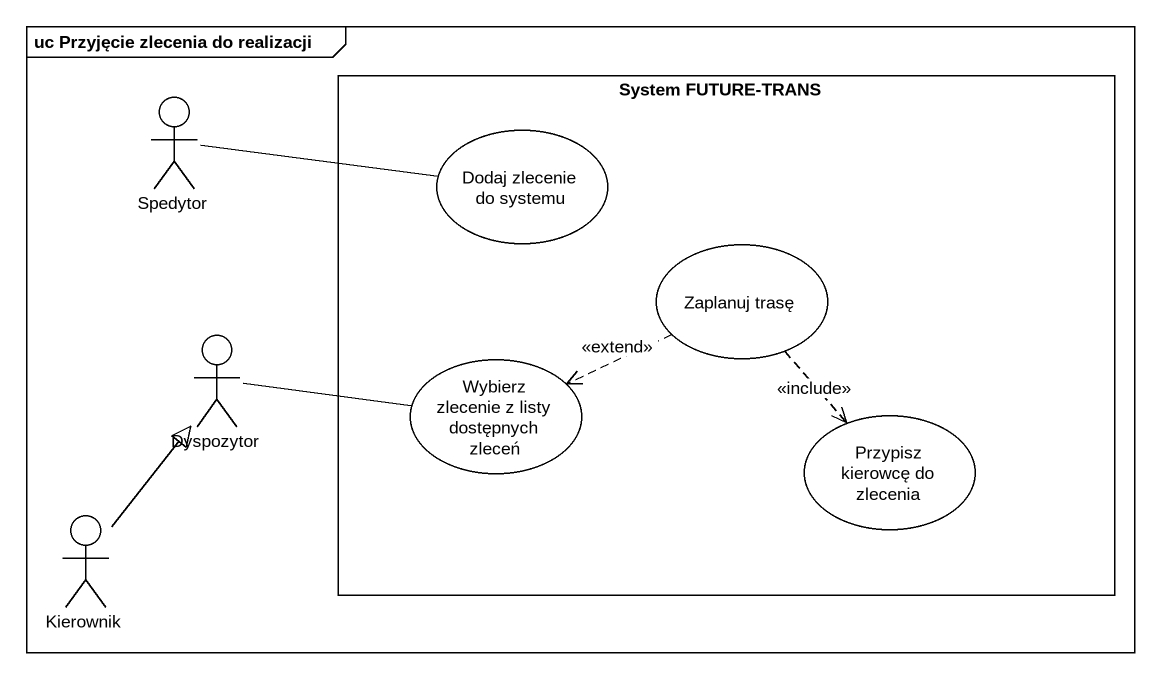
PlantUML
@startuml
mainframe uc Przyjęcie zlecenia do realizacji
actor Spedytor
rectangle "System FUTURE-TRANS" as System_FUTURE_TRANS {
  usecase "Dodaj zlecenie do systemu" as Dodaj_zlecenie_do_systemu
  usecase "Zaplanuj trasę" as Zaplanuj_trasę
  usecase "Wybierz zlecenie z listy dostępnych zleceń" as Wybierz_zlecenie_z_listy
  usecase "Przypisz kierowcę do zlecenia" as Przypisz_kierowcę_do
}
actor Dyspozytor
actor Kierownik
Spedytor -right- Dodaj_zlecenie_do_systemu
Zaplanuj_trasę .left.> Wybierz_zlecenie_z_listy : <<extend>>
Zaplanuj_trasę ..> Przypisz_kierowcę_do : <<include>>
Dyspozytor -right- Wybierz_zlecenie_z_listy
Kierownik -up-|> Dyspozytor
@enduml
